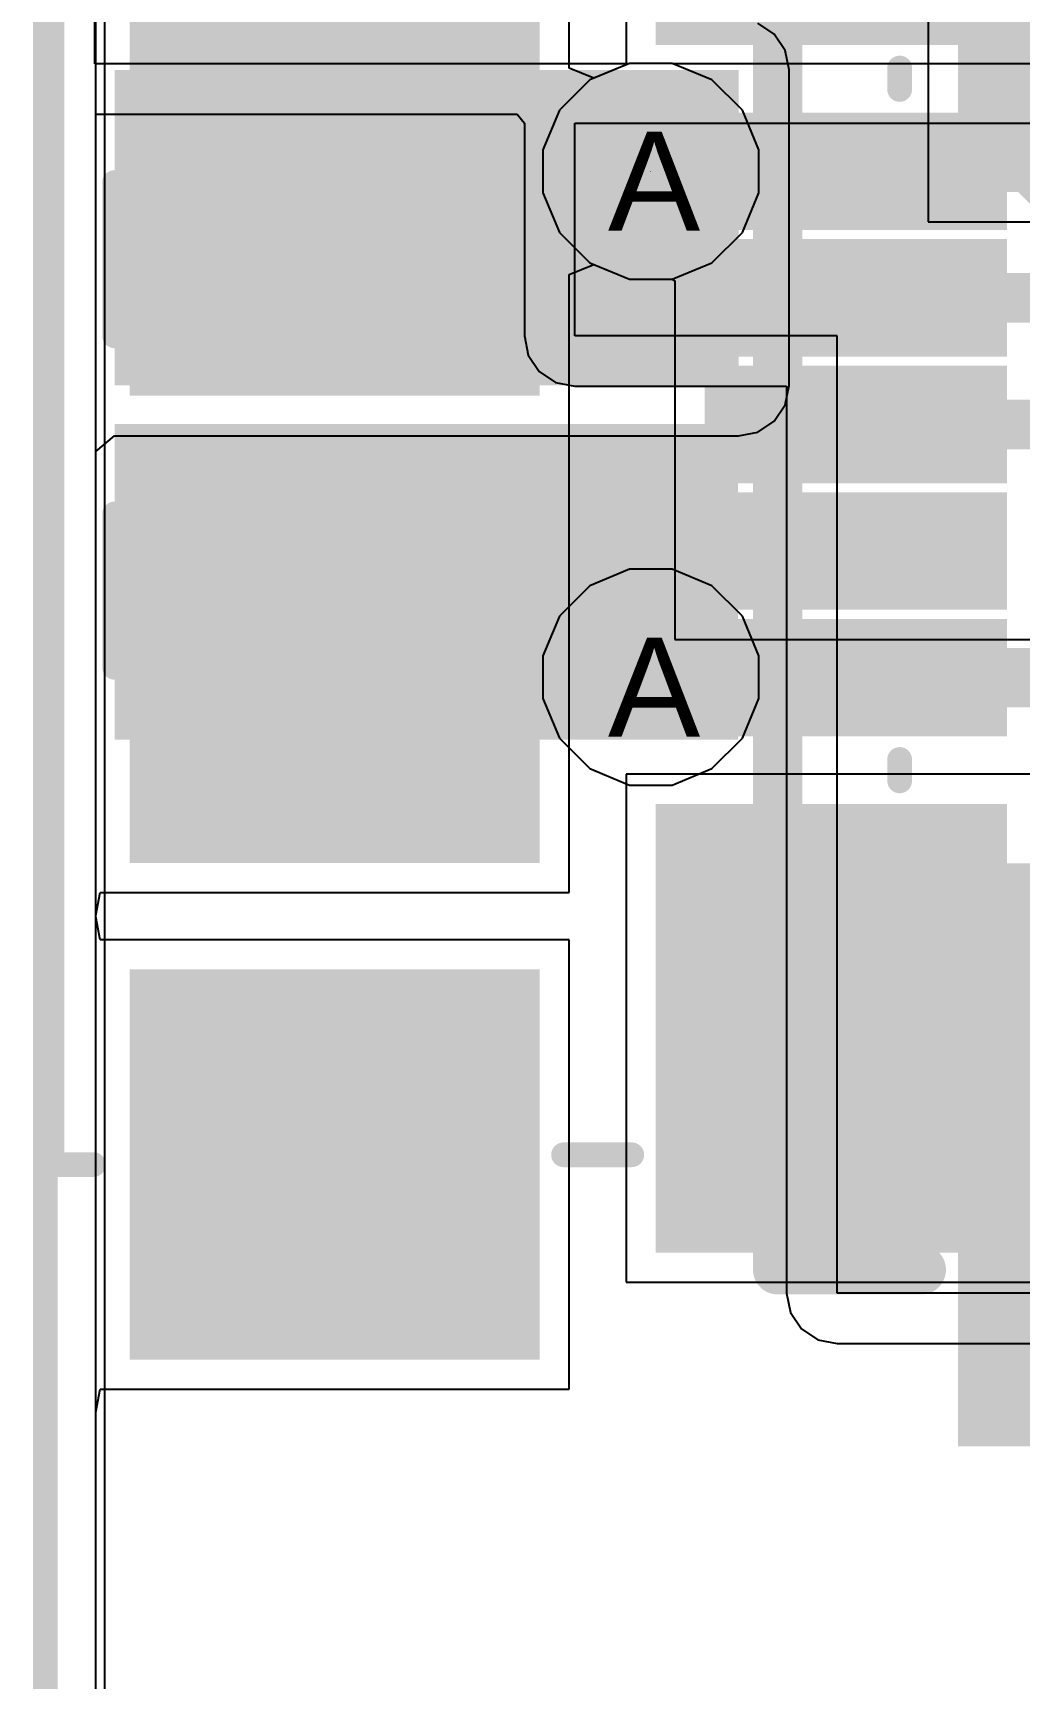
# Model space of a CAD drawing. Header units: inches. Extents: x 0 to 208, y 0 to 213.
# Drawn here: x -0.0025 to 0.1968, y 2.1997 to 2.5322 of the extents above; entities that cross this region are included whole.
import ezdxf

# ---------------------------------------------------------------- set-up
doc = ezdxf.new("R2010")
doc.units = ezdxf.units.IN
doc.header["$MEASUREMENT"] = 0
for name, color, linetype in [('Board_Outline', 216, 'Continuous'), ('Bottom Layer', 5, 'Continuous'), ('Bottom Overlay', 54, 'Continuous'), ('Bottom Paste', 16, 'Continuous'), ('Bottom Solder', 6, 'Continuous'), ('Drill Drawing', 1, 'Continuous'), ('L2_GND1', 16, 'Continuous'), ('L3_SIG1', 76, 'Continuous'), ('L4_PWR', 90, 'Continuous'), ('L5_GND2', 156, 'Continuous'), ('L6_SIG2', 130, 'Continuous'), ('L7_GND3', 216, 'Continuous'), ('Top Layer', 1, 'Continuous'), ('Top Overlay', 2, 'Continuous'), ('Top Paste', 8, 'Continuous'), ('Top Solder', 216, 'Continuous'), ('Via Holes', 16, 'Continuous')]:
    doc.layers.add(name, color=color, linetype=linetype)
doc.styles.add('Arial', font='', dxfattribs={"height": 0.2})
doc.styles.get('Arial').set_extended_font_data('Arial')

# ---------------------------------------------------------------- blocks, each defined once
blk = doc.blocks.new('C___0402_B_10')
at = {"layer": 'Bottom Layer'}
for points in [[(-0.009499800000000001, 0.0125002), (-0.0094998, -0.0124998), (-0.0274998, -0.0124998), (-0.0274998, 0.0125002)], [(0.0275002, 0.0125002), (0.0275002, -0.0124998), (0.009500200000000002, -0.0124998), (0.009500199999999999, 0.0125002)]]:
    blk.add_hatch(color=5, dxfattribs=at).paths.add_polyline_path(points)
at = {"layer": 'Bottom Paste'}
for points in [[(-0.009499800000000001, 0.0125002), (-0.0094998, -0.0124998), (-0.0274998, -0.0124998), (-0.0274998, 0.0125002)], [(0.0275002, 0.0125002), (0.0275002, -0.0124998), (0.009500200000000002, -0.0124998), (0.009500199999999999, 0.0125002)]]:
    blk.add_hatch(color=16, dxfattribs=at).paths.add_polyline_path(points)
at = {"layer": 'Bottom Solder'}
for points in [[(-0.007137600000000002, 0.0148624), (-0.007137599999999998, -0.014862), (-0.029862, -0.014862), (-0.029862, 0.0148624)], [(0.0298624, 0.0148624), (0.0298624, -0.014862), (0.007138000000000001, -0.014862), (0.007137999999999999, 0.0148624)]]:
    blk.add_hatch(color=6, dxfattribs=at).paths.add_polyline_path(points)
at = {"layer": 'Bottom Overlay'}
for points in [[(-0.0309998, 0.0160002, 0.005, 0.005, 0), (-0.0309998, -0.0159998, 0.005, 0.005, 0)], [(-0.0309998, 0.0160002, 0.005, 0.005, 0), (-0.0109998, 0.0160002, 0.005, 0.005, 0)], [(0.0110002, 0.0160002, 0.005, 0.005, 0), (0.0310002, 0.0160002, 0.005, 0.005, 0)], [(0.0310002, 0.0160002, 0.005, 0.005, 0), (0.0310002, -0.0159998, 0.005, 0.005, 0)], [(-0.0309998, -0.0159998, 0.005, 0.005, 0), (-0.0109998, -0.0159998, 0.005, 0.005, 0)], [(0.0110002, -0.0159998, 0.005, 0.005, 0), (0.0310002, -0.0159998, 0.005, 0.005, 0)]]:
    blk.add_lwpolyline(points, format="xyseb", dxfattribs=at)
for points in [[(-0.0322498, 0.0160002, 0.0025, 0.0025, 1), (-0.0297498, 0.0160002, 0.0025, 0.0025, 1)], [(-0.0322498, 0.0160002, 0.0025, 0.0025, 1), (-0.0297498, 0.0160002, 0.0025, 0.0025, 1)], [(-0.0122498, 0.0160002, 0.0025, 0.0025, 1), (-0.0097498, 0.0160002, 0.0025, 0.0025, 1)], [(0.0097502, 0.0160002, 0.0025, 0.0025, 1), (0.0122502, 0.0160002, 0.0025, 0.0025, 1)], [(0.0297502, 0.0160002, 0.0025, 0.0025, 1), (0.0322502, 0.0160002, 0.0025, 0.0025, 1)], [(0.0297502, 0.0160002, 0.0025, 0.0025, 1), (0.0322502, 0.0160002, 0.0025, 0.0025, 1)], [(-0.0322498, -0.0159998, 0.0025, 0.0025, 1), (-0.0297498, -0.0159998, 0.0025, 0.0025, 1)], [(-0.0322498, -0.0159998, 0.0025, 0.0025, 1), (-0.0297498, -0.0159998, 0.0025, 0.0025, 1)], [(-0.0122498, -0.0159998, 0.0025, 0.0025, 1), (-0.0097498, -0.0159998, 0.0025, 0.0025, 1)], [(0.0097502, -0.0159998, 0.0025, 0.0025, 1), (0.0122502, -0.0159998, 0.0025, 0.0025, 1)], [(0.0297502, -0.0159998, 0.0025, 0.0025, 1), (0.0322502, -0.0159998, 0.0025, 0.0025, 1)], [(0.0297502, -0.0159998, 0.0025, 0.0025, 1), (0.0322502, -0.0159998, 0.0025, 0.0025, 1)]]:
    blk.add_lwpolyline(points, format="xyseb", close=True, dxfattribs=at)
blk = doc.blocks.new('C___0603_B_11')
at = {"layer": 'Bottom Layer'}
for points in [[(-0.0449998, -0.0174998), (-0.0449998, 0.0175002), (-0.0149998, 0.0175002), (-0.0149998, -0.0174998)], [(0.0150002, -0.0174998), (0.0150002, 0.0175002), (0.0450002, 0.0175002), (0.0450002, -0.0174998)]]:
    blk.add_hatch(color=5, dxfattribs=at).paths.add_polyline_path(points)
at = {"layer": 'Bottom Paste'}
for points in [[(-0.0449998, -0.0174998), (-0.0449998, 0.0175002), (-0.0149998, 0.0175002), (-0.0149998, -0.0174998)], [(0.0150002, -0.0174998), (0.0150002, 0.0175002), (0.0450002, 0.0175002), (0.0450002, -0.0174998)]]:
    blk.add_hatch(color=16, dxfattribs=at).paths.add_polyline_path(points)
at = {"layer": 'Bottom Solder'}
for points in [[(-0.047362, -0.019862), (-0.047362, 0.0198624), (-0.0126376, 0.0198624), (-0.0126376, -0.019862)], [(0.012638, -0.019862), (0.012638, 0.0198624), (0.0473624, 0.0198624), (0.0473624, -0.019862)]]:
    blk.add_hatch(color=6, dxfattribs=at).paths.add_polyline_path(points)
at = {"layer": 'Bottom Overlay'}
for points in [[(-0.0489998, 0.0210002, 0.005, 0.005, 0), (-0.0489998, -0.0209998, 0.005, 0.005, 0)], [(-0.0489998, 0.0210002, 0.005, 0.005, 0), (-0.0179998, 0.0210002, 0.005, 0.005, 0)], [(0.0180002, 0.0210002, 0.005, 0.005, 0), (0.0490002, 0.0210002, 0.005, 0.005, 0)], [(0.0490002, 0.0210002, 0.005, 0.005, 0), (0.0490002, -0.0209998, 0.005, 0.005, 0)], [(-0.0489998, -0.0209998, 0.005, 0.005, 0), (-0.0179998, -0.0209998, 0.005, 0.005, 0)], [(0.0180002, -0.0209998, 0.005, 0.005, 0), (0.0490002, -0.0209998, 0.005, 0.005, 0)]]:
    blk.add_lwpolyline(points, format="xyseb", dxfattribs=at)
for points in [[(-0.0502498, 0.0210002, 0.0025, 0.0025, 1), (-0.0477498, 0.0210002, 0.0025, 0.0025, 1)], [(-0.0502498, 0.0210002, 0.0025, 0.0025, 1), (-0.0477498, 0.0210002, 0.0025, 0.0025, 1)], [(-0.0192498, 0.0210002, 0.0025, 0.0025, 1), (-0.0167498, 0.0210002, 0.0025, 0.0025, 1)], [(0.0167502, 0.0210002, 0.0025, 0.0025, 1), (0.0192502, 0.0210002, 0.0025, 0.0025, 1)], [(0.0477502, 0.0210002, 0.0025, 0.0025, 1), (0.0502502, 0.0210002, 0.0025, 0.0025, 1)], [(0.0477502, 0.0210002, 0.0025, 0.0025, 1), (0.0502502, 0.0210002, 0.0025, 0.0025, 1)], [(-0.0502498, -0.0209998, 0.0025, 0.0025, 1), (-0.0477498, -0.0209998, 0.0025, 0.0025, 1)], [(-0.0502498, -0.0209998, 0.0025, 0.0025, 1), (-0.0477498, -0.0209998, 0.0025, 0.0025, 1)], [(-0.0192498, -0.0209998, 0.0025, 0.0025, 1), (-0.0167498, -0.0209998, 0.0025, 0.0025, 1)], [(0.0167502, -0.0209998, 0.0025, 0.0025, 1), (0.0192502, -0.0209998, 0.0025, 0.0025, 1)], [(0.0477502, -0.0209998, 0.0025, 0.0025, 1), (0.0502502, -0.0209998, 0.0025, 0.0025, 1)], [(0.0477502, -0.0209998, 0.0025, 0.0025, 1), (0.0502502, -0.0209998, 0.0025, 0.0025, 1)]]:
    blk.add_lwpolyline(points, format="xyseb", close=True, dxfattribs=at)
blk = doc.blocks.new('C____E_B_227')
at = {"layer": 'Bottom Layer'}
for points in [[(-0.05492145, 0.05059035), (0.05492105, 0.05059035), (0.05492105, -0.05059075), (-0.05492145, -0.05059075)], [(0.19862255, 0.05059035), (0.30846505, 0.05059035), (0.30846505, -0.05059075), (0.19862255, -0.05059075)]]:
    blk.add_hatch(color=5, dxfattribs=at).paths.add_polyline_path(points)
at = {"layer": 'Bottom Paste'}
for points in [[(-0.05492145, 0.05059035), (0.05492105, 0.05059035), (0.05492105, -0.05059075), (-0.05492145, -0.05059075)], [(0.19862255, 0.05059035), (0.30846505, 0.05059035), (0.30846505, -0.05059075), (0.19862255, -0.05059075)]]:
    blk.add_hatch(color=16, dxfattribs=at).paths.add_polyline_path(points)
at = {"layer": 'Bottom Solder'}
for points in [[(-0.05892145, 0.05459035), (0.05892105, 0.05459035), (0.05892105, -0.05459075), (-0.05892145, -0.05459075)], [(0.19462255, 0.05459035), (0.31246505, 0.05459035), (0.31246505, -0.05459075), (0.19462255, -0.05459075)]]:
    blk.add_hatch(color=6, dxfattribs=at).paths.add_polyline_path(points)
at = {"layer": 'Bottom Overlay'}
for points in [[(0.2767718, -0.0910002, 0.01, 0.01, 0), (0.2767718, -0.0620002, 0.01, 0.01, 0)], [(0.2767718, -0.0910002, 0.01, 0.01, 0), (-0.0152282, -0.0910002, 0.01, 0.01, 0)]]:
    blk.add_lwpolyline(points, format="xyseb", dxfattribs=at)
for points in [[(0.2742718, -0.0620002, 0.005, 0.005, 1), (0.2792718, -0.0620002, 0.005, 0.005, 1)], [(0.2742718, -0.0910002, 0.005, 0.005, 1), (0.2792718, -0.0910002, 0.005, 0.005, 1)], [(0.2742718, -0.0910002, 0.005, 0.005, 1), (0.2792718, -0.0910002, 0.005, 0.005, 1)]]:
    blk.add_lwpolyline(points, format="xyseb", close=True, dxfattribs=at)
blk = doc.blocks.new('C___0402_B_394')
at = {"layer": 'Bottom Layer'}
for points in [[(-0.009499800000000001, 0.0124999), (-0.0094998, -0.0125001), (-0.0274998, -0.0125001), (-0.0274998, 0.0124999)], [(0.0275002, 0.0124999), (0.0275002, -0.0125001), (0.009500200000000002, -0.0125001), (0.009500199999999999, 0.0124999)]]:
    blk.add_hatch(color=5, dxfattribs=at).paths.add_polyline_path(points)
at = {"layer": 'Bottom Paste'}
for points in [[(-0.009499800000000001, 0.0124999), (-0.0094998, -0.0125001), (-0.0274998, -0.0125001), (-0.0274998, 0.0124999)], [(0.0275002, 0.0124999), (0.0275002, -0.0125001), (0.009500200000000002, -0.0125001), (0.009500199999999999, 0.0124999)]]:
    blk.add_hatch(color=16, dxfattribs=at).paths.add_polyline_path(points)
at = {"layer": 'Bottom Solder'}
for points in [[(-0.007137600000000002, 0.0148621), (-0.007137599999999998, -0.0148623), (-0.029862, -0.0148623), (-0.029862, 0.0148621)], [(0.0298624, 0.0148621), (0.0298624, -0.0148623), (0.007138000000000001, -0.0148623), (0.007137999999999999, 0.0148621)]]:
    blk.add_hatch(color=6, dxfattribs=at).paths.add_polyline_path(points)
at = {"layer": 'Bottom Overlay'}
for points in [[(-0.0309998, 0.0159999, 0.005, 0.005, 0), (-0.0109998, 0.0159999, 0.005, 0.005, 0)], [(-0.0309998, 0.0159999, 0.005, 0.005, 0), (-0.0309998, -0.0160001, 0.005, 0.005, 0)], [(0.0110002, 0.0159999, 0.005, 0.005, 0), (0.0310002, 0.0159999, 0.005, 0.005, 0)], [(0.0310002, 0.0159999, 0.005, 0.005, 0), (0.0310002, -0.0160001, 0.005, 0.005, 0)], [(-0.0309998, -0.0160001, 0.005, 0.005, 0), (-0.0109998, -0.0160001, 0.005, 0.005, 0)], [(0.0110002, -0.0160001, 0.005, 0.005, 0), (0.0310002, -0.0160001, 0.005, 0.005, 0)]]:
    blk.add_lwpolyline(points, format="xyseb", dxfattribs=at)
for points in [[(-0.0322498, 0.0159999, 0.0025, 0.0025, 1), (-0.0297498, 0.0159999, 0.0025, 0.0025, 1)], [(-0.0322498, 0.0159999, 0.0025, 0.0025, 1), (-0.0297498, 0.0159999, 0.0025, 0.0025, 1)], [(-0.0122498, 0.0159999, 0.0025, 0.0025, 1), (-0.0097498, 0.0159999, 0.0025, 0.0025, 1)], [(0.0097502, 0.0159999, 0.0025, 0.0025, 1), (0.0122502, 0.0159999, 0.0025, 0.0025, 1)], [(0.0297502, 0.0159999, 0.0025, 0.0025, 1), (0.0322502, 0.0159999, 0.0025, 0.0025, 1)], [(0.0297502, 0.0159999, 0.0025, 0.0025, 1), (0.0322502, 0.0159999, 0.0025, 0.0025, 1)], [(-0.0322498, -0.0160001, 0.0025, 0.0025, 1), (-0.0297498, -0.0160001, 0.0025, 0.0025, 1)], [(-0.0322498, -0.0160001, 0.0025, 0.0025, 1), (-0.0297498, -0.0160001, 0.0025, 0.0025, 1)], [(-0.0122498, -0.0160001, 0.0025, 0.0025, 1), (-0.0097498, -0.0160001, 0.0025, 0.0025, 1)], [(0.0097502, -0.0160001, 0.0025, 0.0025, 1), (0.0122502, -0.0160001, 0.0025, 0.0025, 1)], [(0.0297502, -0.0160001, 0.0025, 0.0025, 1), (0.0322502, -0.0160001, 0.0025, 0.0025, 1)], [(0.0297502, -0.0160001, 0.0025, 0.0025, 1), (0.0322502, -0.0160001, 0.0025, 0.0025, 1)]]:
    blk.add_lwpolyline(points, format="xyseb", close=True, dxfattribs=at)
blk = doc.blocks.new('10118192_0001LF__522')
at = {"layer": 'Top Layer'}
for points in [[(-0.18504075, 0.09005965), (-0.11417465, 0.09005965), (-0.11417465, 0.01525655), (-0.18504075, 0.01525655)], [(-0.009842150000000006, 0.01525654999999999), (-0.08464525, 0.01525655000000001), (-0.08464525, 0.09005965), (-0.009842149999999994, 0.09005965)], [(0.08464585, 0.01525654999999999), (0.009842749999999994, 0.01525655000000001), (0.009842750000000006, 0.09005965), (0.08464585, 0.09005965)], [(-0.0807091, -0.07923195), (-0.1633863, -0.07923195), (-0.1633863, -0.01623984999999999), (-0.0807091, -0.01623985000000001)], [(-0.0433077, -0.0792327), (-0.0590557, -0.0792327), (-0.0590557, -0.0260831), (-0.0433077, -0.0260831)], [(-0.0177177, -0.0792327), (-0.0334657, -0.0792327), (-0.0334657, -0.0260831), (-0.0177177, -0.0260831)], [(0.007874299999999997, -0.0792327), (-0.007873700000000003, -0.0792327), (-0.007873699999999997, -0.0260831), (0.007874300000000002, -0.0260831)], [(0.0334643, -0.0792327), (0.0177163, -0.0792327), (0.0177163, -0.0260831), (0.0334643, -0.0260831)], [(0.0590543, -0.0792327), (0.0433063, -0.0792327), (0.0433063, -0.0260831), (0.0590543, -0.0260831)]]:
    blk.add_hatch(color=1, dxfattribs=at).paths.add_polyline_path(points)
at = {"layer": 'Top Paste'}
for points in [[(-0.18504075, 0.09005965), (-0.11417465, 0.09005965), (-0.11417465, 0.01525655), (-0.18504075, 0.01525655)], [(-0.009842150000000006, 0.01525654999999999), (-0.08464525, 0.01525655000000001), (-0.08464525, 0.09005965), (-0.009842149999999994, 0.09005965)], [(0.08464585, 0.01525654999999999), (0.009842749999999994, 0.01525655000000001), (0.009842750000000006, 0.09005965), (0.08464585, 0.09005965)], [(-0.0807091, -0.07923195), (-0.1633863, -0.07923195), (-0.1633863, -0.01623984999999999), (-0.0807091, -0.01623985000000001)], [(-0.0433077, -0.0792327), (-0.0590557, -0.0792327), (-0.0590557, -0.0260831), (-0.0433077, -0.0260831)], [(-0.0177177, -0.0792327), (-0.0334657, -0.0792327), (-0.0334657, -0.0260831), (-0.0177177, -0.0260831)], [(0.007874299999999997, -0.0792327), (-0.007873700000000003, -0.0792327), (-0.007873699999999997, -0.0260831), (0.007874300000000002, -0.0260831)], [(0.0334643, -0.0792327), (0.0177163, -0.0792327), (0.0177163, -0.0260831), (0.0334643, -0.0260831)], [(0.0590543, -0.0792327), (0.0433063, -0.0792327), (0.0433063, -0.0260831), (0.0590543, -0.0260831)]]:
    blk.add_hatch(color=8, dxfattribs=at).paths.add_polyline_path(points)
at = {"layer": 'Top Solder'}
for points in [[(-0.18904075, 0.09405965), (-0.11017465, 0.09405965), (-0.11017465, 0.01125655), (-0.18904075, 0.01125655)], [(-0.005842150000000006, 0.01125654999999999), (-0.08864525, 0.01125655000000001), (-0.08864525, 0.09405965), (-0.005842149999999994, 0.09405965)], [(0.08864585, 0.01125654999999999), (0.005842749999999994, 0.01125655000000001), (0.005842750000000006, 0.09405965), (0.08864585, 0.09405965)], [(-0.0767091, -0.08323195), (-0.1673863, -0.08323195), (-0.1673863, -0.01223984999999999), (-0.0767091, -0.01223985000000001)], [(0.1673849, -0.08323195), (0.0767077, -0.08323195), (0.0767077, -0.01223984999999999), (0.1673849, -0.01223985000000001)], [(-0.03930770000000001, -0.0832327), (-0.0630557, -0.0832327), (-0.0630557, -0.0220831), (-0.03930769999999999, -0.0220831)], [(-0.01371770000000001, -0.0832327), (-0.0374657, -0.0832327), (-0.0374657, -0.0220831), (-0.01371769999999999, -0.0220831)], [(0.0118743, -0.0832327), (-0.0118737, -0.0832327), (-0.0118737, -0.0220831), (0.0118743, -0.0220831)], [(0.03746429999999999, -0.0832327), (0.01371629999999999, -0.0832327), (0.01371630000000001, -0.0220831), (0.03746430000000001, -0.0220831)], [(0.0630543, -0.0832327), (0.0393063, -0.0832327), (0.03930630000000001, -0.0220831), (0.0630543, -0.0220831)]]:
    blk.add_hatch(color=216, dxfattribs=at).paths.add_polyline_path(points)
at = {"layer": 'Top Overlay'}
for points in [[(-0.1496077, 0.1097441, 0.005, 0.005, 0), (-0.1496077, 0.1013941, 0.005, 0.005, 0)], [(-0.1496077, 0.1097441, 0.005, 0.005, 0), (0.1496063, 0.1097441, 0.005, 0.005, 0)], [(-0.1476377, 0.0063981, 0.005, 0.005, 0), (-0.1476377, -0.0073819, 0.005, 0.005, 0)], [(-0.0720477, -0.0615159, 0.005, 0.005, 0), (-0.0677177, -0.0615159, 0.005, 0.005, 0)], [(0.0677163, -0.0615159, 0.005, 0.005, 0), (0.0720463, -0.0615159, 0.005, 0.005, 0)], [(0.0510003, -0.0869999, 0.007874, 0.007874, 0), (0.0460003, -0.0919999, 0.007874, 0.007874, 0)], [(0.0510003, -0.0869999, 0.007874, 0.007874, 0), (0.0560003, -0.0919999, 0.007874, 0.007874, 0)]]:
    blk.add_lwpolyline(points, format="xyseb", dxfattribs=at)
for points in [[(-0.1508577, 0.1097441, 0.0025, 0.0025, 1), (-0.1483577, 0.1097441, 0.0025, 0.0025, 1)], [(-0.1508577, 0.1097441, 0.0025, 0.0025, 1), (-0.1483577, 0.1097441, 0.0025, 0.0025, 1)], [(-0.1508577, 0.1013941, 0.0025, 0.0025, 1), (-0.1483577, 0.1013941, 0.0025, 0.0025, 1)], [(-0.1488877, 0.0063981, 0.0025, 0.0025, 1), (-0.1463877, 0.0063981, 0.0025, 0.0025, 1)], [(-0.1488877, -0.0073819, 0.0025, 0.0025, 1), (-0.1463877, -0.0073819, 0.0025, 0.0025, 1)], [(-0.0732977, -0.0615159, 0.0025, 0.0025, 1), (-0.0707977, -0.0615159, 0.0025, 0.0025, 1)], [(-0.0689677, -0.0615159, 0.0025, 0.0025, 1), (-0.0664677, -0.0615159, 0.0025, 0.0025, 1)], [(0.0664663, -0.0615159, 0.0025, 0.0025, 1), (0.0689663, -0.0615159, 0.0025, 0.0025, 1)], [(0.0707963, -0.0615159, 0.0025, 0.0025, 1), (0.0732963, -0.0615159, 0.0025, 0.0025, 1)], [(0.0490318, -0.0869999, 0.003937, 0.003937, 1), (0.0529688, -0.0869999, 0.003937, 0.003937, 1)], [(0.0490318, -0.0869999, 0.003937, 0.003937, 1), (0.0529688, -0.0869999, 0.003937, 0.003937, 1)]]:
    blk.add_lwpolyline(points, format="xyseb", close=True, dxfattribs=at)

msp = doc.modelspace()

# ---------------------------------------------------------------- hatches: boundary and pattern name
at = {"layer": 'Bottom Layer'}
for points in [[(0.0139998, 2.4609642), (0.1400938, 2.4609642), (0.1400938, 2.5247682), (0.0139998, 2.5247682)], [(0.1222278, 2.5041182), (0.1223658, 2.5041182), (0.1223658, 2.5042562), (0.1222278, 2.5042562)], [(0.0139998, 2.3893662), (0.1399578, 2.3893662), (0.1399578, 2.4531722), (0.0139998, 2.4531722)]]:
    msp.add_hatch(color=5, dxfattribs=at).paths.add_polyline_path(points)
h = msp.add_hatch(color=5, dxfattribs=at)
edge = h.paths.add_edge_path()
edge.add_arc((0.1223658, 2.5042562), 0.011811, 0, 360)
h = msp.add_hatch(color=5, dxfattribs=at)
edge = h.paths.add_edge_path()
edge.add_arc((0.1223658, 2.4020002), 0.011811, 0, 360)
at = {"layer": 'L2_GND1'}
h = msp.add_hatch(color=16, dxfattribs=at)
edge = h.paths.add_edge_path()
edge.add_arc((0.1223658, 2.5042562), 0.011811, 0, 360)
h = msp.add_hatch(color=16, dxfattribs=at)
edge = h.paths.add_edge_path()
edge.add_arc((0.1223658, 2.4020002), 0.011811, 0, 360)
at = {"layer": 'L3_SIG1'}
h = msp.add_hatch(color=76, dxfattribs=at)
edge = h.paths.add_edge_path()
edge.add_arc((0.1223658, 2.5042562), 0.011811, 0, 360)
h = msp.add_hatch(color=76, dxfattribs=at)
edge = h.paths.add_edge_path()
edge.add_arc((0.1223658, 2.4020002), 0.011811, 0, 360)
at = {"layer": 'L4_PWR'}
h = msp.add_hatch(color=90, dxfattribs=at)
edge = h.paths.add_edge_path()
edge.add_arc((0.1223658, 2.5042562), 0.011811, 0, 360)
h = msp.add_hatch(color=90, dxfattribs=at)
edge = h.paths.add_edge_path()
edge.add_arc((0.1223658, 2.4020002), 0.011811, 0, 360)
at = {"layer": 'L5_GND2'}
h = msp.add_hatch(color=156, dxfattribs=at)
edge = h.paths.add_edge_path()
edge.add_arc((0.1223658, 2.5042562), 0.011811, 0, 360)
h = msp.add_hatch(color=156, dxfattribs=at)
edge = h.paths.add_edge_path()
edge.add_arc((0.1223658, 2.4020002), 0.011811, 0, 360)
at = {"layer": 'L6_SIG2'}
h = msp.add_hatch(color=130, dxfattribs=at)
edge = h.paths.add_edge_path()
edge.add_arc((0.1223658, 2.5042562), 0.011811, 0, 360)
h = msp.add_hatch(color=130, dxfattribs=at)
edge = h.paths.add_edge_path()
edge.add_arc((0.1223658, 2.4020002), 0.011811, 0, 360)
at = {"layer": 'L7_GND3'}
h = msp.add_hatch(color=216, dxfattribs=at)
edge = h.paths.add_edge_path()
edge.add_arc((0.1223658, 2.5042562), 0.011811, 0, 360)
h = msp.add_hatch(color=216, dxfattribs=at)
edge = h.paths.add_edge_path()
edge.add_arc((0.1223658, 2.4020002), 0.011811, 0, 360)
at = {"layer": 'Top Layer'}
h = msp.add_hatch(color=1, dxfattribs=at)
edge = h.paths.add_edge_path()
edge.add_arc((0.1223658, 2.5042562), 0.011811, 0, 360)
h = msp.add_hatch(color=1, dxfattribs=at)
edge = h.paths.add_edge_path()
edge.add_arc((0.1223658, 2.4020002), 0.011811, 0, 360)
at = {"layer": 'Via Holes'}
h = msp.add_hatch(color=7, dxfattribs=at)
edge = h.paths.add_edge_path()
edge.add_arc((0.1223658, 2.5042562), 0.0059055, 0, 360)
h = msp.add_hatch(color=7, dxfattribs=at)
edge = h.paths.add_edge_path()
edge.add_arc((0.1223658, 2.4020002), 0.0059055, 0, 360)

# ---------------------------------------------------------------- linework, layer by layer
at = {"layer": 'Board_Outline'}
msp.add_lwpolyline([(0, 0, 0.005, 0.005, 0), (0, 4.3307087, 0.005, 0.005, 0)], format="xyseb", dxfattribs=at)
at = {"layer": 'Bottom Layer'}
for p, q in [((0.1473034, 2.5319778), (0.1439956, 2.534188)), ((0.1784093, 2.5348248), (0.1784093, 2.494079)), ((0.1495136, 2.52867), (0.1473034, 2.5319778)), ((0.1502897, 2.5247682), (0.1495136, 2.52867)), ((0.1502897, 2.4609642), (0.1502897, 2.5247682)), ((0.1784093, 2.494079), (0.2859948, 2.494079)), ((0.1495136, 2.4570624), (0.1502897, 2.4609642)), ((0.1473034, 2.4537546), (0.1495136, 2.4570624)), ((0.1400938, 2.4507683), (0.1439956, 2.4515444)), ((0.1439956, 2.4515444), (0.1473034, 2.4537546)), ((0.0101954, 2.447646), (0.0139999, 2.4507683)), ((0.0139999, 2.4507683), (0.1400938, 2.4507683)), ((0.0101954, 2.1382742), (0.0101954, 2.447646))]:
    msp.add_line(p, q, dxfattribs=at)
for points in [[(0.1222278, 2.5041182, 0.012, 0.012, 0), (0.1223658, 2.5042562, 0.012, 0.012, 0)], [(0.1222278, 2.4756362, 0.012, 0.012, 0), (0.1222278, 2.5041182, 0.012, 0.012, 0)], [(0.1220918, 2.4755002, 0.012, 0.012, 0), (0.1222278, 2.4756362, 0.012, 0.012, 0)], [(0.1220918, 2.4022742, 0.012, 0.012, 0), (0.1220918, 2.4385002, 0.012, 0.012, 0)]]:
    msp.add_lwpolyline(points, format="xyseb", dxfattribs=at)
for points in [[(0.1192278, 2.5041182, 0.006, 0.006, 1), (0.1252278, 2.5041182, 0.006, 0.006, 1)], [(0.1192278, 2.5041182, 0.006, 0.006, 1), (0.1252278, 2.5041182, 0.006, 0.006, 1)], [(0.1193658, 2.5042562, 0.006, 0.006, 1), (0.1253658, 2.5042562, 0.006, 0.006, 1)], [(0.1190918, 2.4755002, 0.006, 0.006, 1), (0.1250918, 2.4755002, 0.006, 0.006, 1)], [(0.1192278, 2.4756362, 0.006, 0.006, 1), (0.1252278, 2.4756362, 0.006, 0.006, 1)], [(0.1192278, 2.4756362, 0.006, 0.006, 1), (0.1252278, 2.4756362, 0.006, 0.006, 1)], [(0.1190918, 2.4385002, 0.006, 0.006, 1), (0.1250918, 2.4385002, 0.006, 0.006, 1)], [(0.1190918, 2.4022742, 0.006, 0.006, 1), (0.1250918, 2.4022742, 0.006, 0.006, 1)]]:
    msp.add_lwpolyline(points, format="xyseb", close=True, dxfattribs=at)
at = {"layer": 'L2_GND1'}
for p, q in [((0.0101954, 0.0101954), (0.0101954, 3.6346457)), ((0.1180273, 2.5260672), (0.1100109, 2.5227467)), ((0.1267043, 2.5260672), (0.1180273, 2.5260672)), ((0.1347207, 2.5227467), (0.1267043, 2.5260672)), ((0.1100109, 2.5227467), (0.1038753, 2.5166111)), ((0.1408563, 2.5166111), (0.1347207, 2.5227467)), ((0.1038753, 2.5166111), (0.1005548, 2.5085947)), ((0.1441768, 2.5085947), (0.1408563, 2.5166111)), ((0.1005548, 2.5085947), (0.1005548, 2.4999177)), ((0.1441768, 2.4999177), (0.1441768, 2.5085947)), ((0.1005548, 2.4999177), (0.1038753, 2.4919013)), ((0.1408563, 2.4919013), (0.1441768, 2.4999177)), ((0.1038753, 2.4919013), (0.1100109, 2.4857657)), ((0.1347207, 2.4857657), (0.1408563, 2.4919013)), ((0.1100109, 2.4857657), (0.1180273, 2.4824452)), ((0.1267043, 2.4824452), (0.1347207, 2.4857657)), ((0.1180273, 2.4824452), (0.1267043, 2.4824452)), ((0.1180273, 2.4238112), (0.1100109, 2.4204907)), ((0.1267043, 2.4238112), (0.1180273, 2.4238112)), ((0.1347207, 2.4204907), (0.1267043, 2.4238112)), ((0.1100109, 2.4204907), (0.1038753, 2.4143551)), ((0.1408563, 2.4143551), (0.1347207, 2.4204907)), ((0.1038753, 2.4143551), (0.1005548, 2.4063387)), ((0.1441768, 2.4063387), (0.1408563, 2.4143551)), ((0.1005548, 2.4063387), (0.1005548, 2.3976617)), ((0.1441768, 2.3976617), (0.1441768, 2.4063387)), ((0.1005548, 2.3976617), (0.1038753, 2.3896453)), ((0.1408563, 2.3896453), (0.1441768, 2.3976617)), ((0.1038753, 2.3896453), (0.1100109, 2.3835097)), ((0.1347207, 2.3835097), (0.1408563, 2.3896453)), ((0.1100109, 2.3835097), (0.1180273, 2.3801892)), ((0.1267043, 2.3801892), (0.1347207, 2.3835097)), ((0.1180273, 2.3801892), (0.1267043, 2.3801892))]:
    msp.add_line(p, q, dxfattribs=at)
at = {"layer": 'L3_SIG1'}
for p, q in [((0.012, 2.1396589), (0.012, 3.3976057)), ((0.1180273, 2.5260672), (0.1100109, 2.5227467)), ((0.1267043, 2.5260672), (0.1180273, 2.5260672)), ((0.1347207, 2.5227467), (0.1267043, 2.5260672)), ((0.1100109, 2.5227467), (0.1038753, 2.5166111)), ((0.1408563, 2.5166111), (0.1347207, 2.5227467)), ((0.1038753, 2.5166111), (0.1005548, 2.5085947)), ((0.1441768, 2.5085947), (0.1408563, 2.5166111)), ((0.1005548, 2.5085947), (0.1005548, 2.4999177)), ((0.1441768, 2.4999177), (0.1441768, 2.5085947)), ((0.1005548, 2.4999177), (0.1038753, 2.4919013)), ((0.1408563, 2.4919013), (0.1441768, 2.4999177)), ((0.1038753, 2.4919013), (0.1100109, 2.4857657)), ((0.1347207, 2.4857657), (0.1408563, 2.4919013)), ((0.1100109, 2.4857657), (0.1180273, 2.4824452)), ((0.1267043, 2.4824452), (0.1347207, 2.4857657)), ((0.1180273, 2.4824452), (0.1267043, 2.4824452)), ((0.1180273, 2.4238112), (0.1100109, 2.4204907)), ((0.1267043, 2.4238112), (0.1180273, 2.4238112)), ((0.1347207, 2.4204907), (0.1267043, 2.4238112)), ((0.1100109, 2.4204907), (0.1038753, 2.4143551)), ((0.1408563, 2.4143551), (0.1347207, 2.4204907)), ((0.1038753, 2.4143551), (0.1005548, 2.4063387)), ((0.1441768, 2.4063387), (0.1408563, 2.4143551)), ((0.1005548, 2.4063387), (0.1005548, 2.3976617)), ((0.1441768, 2.3976617), (0.1441768, 2.4063387)), ((0.1005548, 2.3976617), (0.1038753, 2.3896453)), ((0.1408563, 2.3896453), (0.1441768, 2.3976617)), ((0.1038753, 2.3896453), (0.1100109, 2.3835097)), ((0.1347207, 2.3835097), (0.1408563, 2.3896453)), ((0.1100109, 2.3835097), (0.1180273, 2.3801892)), ((0.1267043, 2.3801892), (0.1347207, 2.3835097)), ((0.1180273, 2.3801892), (0.1267043, 2.3801892))]:
    msp.add_line(p, q, dxfattribs=at)
at = {"layer": 'L4_PWR'}
for p, q in [((0.01, 2.526), (0.01, 3.875)), ((0.1178651, 2.526), (0.01, 2.526)), ((0.1180273, 2.5260672), (0.1178651, 2.526)), ((0.1267043, 2.5260672), (0.1180273, 2.5260672)), ((0.1268665, 2.526), (0.1267043, 2.5260672)), ((0.488, 2.526), (0.1268665, 2.526)), ((0.0101954, 2.1382742), (0.0101954, 2.5158041)), ((0.0101954, 2.5158041), (0.0953235, 2.5158041)), ((0.0953235, 2.5158041), (0.0968041, 2.5139999)), ((0.0968041, 2.5139999), (0.0968041, 2.471)), ((0.107, 2.471), (0.107, 2.514)), ((0.107, 2.514), (0.2, 2.514)), ((0.0968041, 2.471), (0.0975802, 2.4670982)), ((0.16, 2.471), (0.107, 2.471)), ((0.16, 2.2775), (0.16, 2.471)), ((0.0975802, 2.4670982), (0.0997904, 2.4637904)), ((0.0997904, 2.4637904), (0.1030982, 2.4615802)), ((0.1030982, 2.4615802), (0.107, 2.4608041)), ((0.107, 2.4608041), (0.1498041, 2.4608041)), ((0.1498041, 2.4608041), (0.1498041, 2.2775)), ((0.1180273, 2.4238112), (0.1100109, 2.4204907)), ((0.1267043, 2.4238112), (0.1180273, 2.4238112)), ((0.1347207, 2.4204907), (0.1267043, 2.4238112)), ((0.1100109, 2.4204907), (0.1038753, 2.4143551)), ((0.1408563, 2.4143551), (0.1347207, 2.4204907)), ((0.1038753, 2.4143551), (0.1005548, 2.4063387)), ((0.1441768, 2.4063387), (0.1408563, 2.4143551)), ((0.1005548, 2.4063387), (0.1005548, 2.3976617)), ((0.1441768, 2.3976617), (0.1441768, 2.4063387)), ((0.1005548, 2.3976617), (0.1038753, 2.3896453)), ((0.1408563, 2.3896453), (0.1441768, 2.3976617)), ((0.1038753, 2.3896453), (0.1100109, 2.3835097)), ((0.1347207, 2.3835097), (0.1408563, 2.3896453)), ((0.1100109, 2.3835097), (0.1180273, 2.3801892)), ((0.1267043, 2.3801892), (0.1347207, 2.3835097)), ((0.1180273, 2.3801892), (0.1267043, 2.3801892)), ((0.1498041, 2.2775), (0.1505802, 2.2735982)), ((0.2644998, 2.2775), (0.16, 2.2775)), ((0.1505802, 2.2735982), (0.1527904, 2.2702904)), ((0.1527904, 2.2702904), (0.1560982, 2.2680802)), ((0.1560982, 2.2680802), (0.16, 2.2673041)), ((0.16, 2.2673041), (0.2543039, 2.2673041))]:
    msp.add_line(p, q, dxfattribs=at)
at = {"layer": 'L5_GND2'}
for p, q in [((0.0101954, 2.1382742), (0.0101954, 3.6346457)), ((0.1180273, 2.5260672), (0.1100109, 2.5227467)), ((0.1267043, 2.5260672), (0.1180273, 2.5260672)), ((0.1347207, 2.5227467), (0.1267043, 2.5260672)), ((0.1100109, 2.5227467), (0.1038753, 2.5166111)), ((0.1408563, 2.5166111), (0.1347207, 2.5227467)), ((0.1038753, 2.5166111), (0.1005548, 2.5085947)), ((0.1441768, 2.5085947), (0.1408563, 2.5166111)), ((0.1005548, 2.5085947), (0.1005548, 2.4999177)), ((0.1441768, 2.4999177), (0.1441768, 2.5085947)), ((0.1005548, 2.4999177), (0.1038753, 2.4919013)), ((0.1408563, 2.4919013), (0.1441768, 2.4999177)), ((0.1038753, 2.4919013), (0.1100109, 2.4857657)), ((0.1347207, 2.4857657), (0.1408563, 2.4919013)), ((0.1100109, 2.4857657), (0.1180273, 2.4824452)), ((0.1267043, 2.4824452), (0.1347207, 2.4857657)), ((0.1180273, 2.4824452), (0.1267043, 2.4824452))]:
    msp.add_line(p, q, dxfattribs=at)
at = {"layer": 'L6_SIG2'}
for p, q in [((0.0101954, 2.1382742), (0.0101954, 3.6346457)), ((0.1180273, 2.5260672), (0.1100109, 2.5227467)), ((0.1267043, 2.5260672), (0.1180273, 2.5260672)), ((0.1347207, 2.5227467), (0.1267043, 2.5260672)), ((0.1100109, 2.5227467), (0.1038753, 2.5166111)), ((0.1408563, 2.5166111), (0.1347207, 2.5227467)), ((0.1038753, 2.5166111), (0.1005548, 2.5085947)), ((0.1441768, 2.5085947), (0.1408563, 2.5166111)), ((0.1005548, 2.5085947), (0.1005548, 2.4999177)), ((0.1441768, 2.4999177), (0.1441768, 2.5085947)), ((0.1005548, 2.4999177), (0.1038753, 2.4919013)), ((0.1408563, 2.4919013), (0.1441768, 2.4999177)), ((0.1038753, 2.4919013), (0.1100109, 2.4857657)), ((0.1347207, 2.4857657), (0.1408563, 2.4919013)), ((0.1100109, 2.4857657), (0.1180273, 2.4824452)), ((0.1267043, 2.4824452), (0.1347207, 2.4857657)), ((0.1180273, 2.4824452), (0.1267043, 2.4824452))]:
    msp.add_line(p, q, dxfattribs=at)
at = {"layer": 'L7_GND3'}
for p, q in [((0.0101954, 2.1382742), (0.0101954, 3.6346457)), ((0.1180273, 2.5260672), (0.1100109, 2.5227467)), ((0.1267043, 2.5260672), (0.1180273, 2.5260672)), ((0.1347207, 2.5227467), (0.1267043, 2.5260672)), ((0.1100109, 2.5227467), (0.1038753, 2.5166111)), ((0.1408563, 2.5166111), (0.1347207, 2.5227467)), ((0.1038753, 2.5166111), (0.1005548, 2.5085947)), ((0.1441768, 2.5085947), (0.1408563, 2.5166111)), ((0.1005548, 2.5085947), (0.1005548, 2.4999177)), ((0.1441768, 2.4999177), (0.1441768, 2.5085947)), ((0.1005548, 2.4999177), (0.1038753, 2.4919013)), ((0.1408563, 2.4919013), (0.1441768, 2.4999177)), ((0.1038753, 2.4919013), (0.1100109, 2.4857657)), ((0.1347207, 2.4857657), (0.1408563, 2.4919013)), ((0.1100109, 2.4857657), (0.1180273, 2.4824452)), ((0.1267043, 2.4824452), (0.1347207, 2.4857657)), ((0.1180273, 2.4824452), (0.1267043, 2.4824452))]:
    msp.add_line(p, q, dxfattribs=at)
at = {"layer": 'Top Layer'}
for p, q in [((0.1173658, 2.6264748), (0.1173658, 2.5257932)), ((0.1058693, 2.525138), (0.1058693, 2.5477357)), ((0.1108693, 2.5231023), (0.1058693, 2.525138)), ((0.1173658, 2.5257932), (0.1108693, 2.5231023)), ((0.1058693, 2.4833744), (0.1108693, 2.4854101)), ((0.1108693, 2.4854101), (0.1180273, 2.4824452)), ((0.1058693, 2.4529327), (0.1058693, 2.4833744)), ((0.1180273, 2.4824452), (0.1267042, 2.4824452)), ((0.1267042, 2.4824452), (0.127209, 2.4821079)), ((0.127209, 2.4821079), (0.127209, 2.4352162)), ((0.1058693, 2.3584447), (0.1058693, 2.4529327)), ((0.127209, 2.4352162), (0.127209, 2.4096242)), ((0.127209, 2.4096242), (0.2003586, 2.4096242)), ((0.2003578, 2.3823808), (0.1173658, 2.3823808)), ((0.1173658, 2.3823808), (0.1173658, 2.2797036)), ((0.0101954, 2.3538054), (0.0110664, 2.3584446)), ((0.0110664, 2.3584446), (0.0151955, 2.3584447)), ((0.0151955, 2.3584447), (0.1058693, 2.3584447)), ((0.0101954, 2.3535545), (0.0101954, 2.3538054)), ((0.0110664, 2.3489153), (0.0101954, 2.3535545)), ((0.0151955, 2.3489152), (0.0110664, 2.3489153)), ((0.1058693, 2.3489152), (0.0151955, 2.3489152)), ((0.1058693, 2.2580492), (0.1058693, 2.3489152)), ((0.1173658, 2.2797036), (0.2003578, 2.2797036)), ((0.0101954, 2.2534099), (0.0110664, 2.2580491)), ((0.0110664, 2.2580491), (0.0151955, 2.2580492)), ((0.0151955, 2.2580492), (0.1058693, 2.2580492)), ((0.0101954, 2.1382742), (0.0101954, 2.2534099))]:
    msp.add_line(p, q, dxfattribs=at)
for points in [[(0.1273658, 2.5042562, 0.012, 0.012, 0), (0.1637698, 2.5042562, 0.012, 0.012, 0)], [(0.1637698, 2.5042562, 0.012, 0.012, 0), (0.1637838, 2.5042702, 0.012, 0.012, 0)], [(0.1637838, 2.4786802, 0.01, 0.01, 0), (0.2149518, 2.4786802, 0.01, 0.01, 0)], [(0.1637838, 2.4530902, 0.01, 0.01, 0), (0.2143978, 2.4530902, 0.01, 0.01, 0)], [(0.1223658, 2.4020002, 0.012, 0.012, 0), (0.1224118, 2.4019542, 0.012, 0.012, 0)], [(0.1224118, 2.4019542, 0.012, 0.012, 0), (0.1637378, 2.4019542, 0.012, 0.012, 0)], [(0.1637378, 2.4019542, 0.012, 0.012, 0), (0.1637838, 2.4019082, 0.012, 0.012, 0)], [(0.1637838, 2.4019082, 0.012, 0.012, 0), (0.2079078, 2.4019082, 0.012, 0.012, 0)]]:
    msp.add_lwpolyline(points, format="xyseb", dxfattribs=at)
for points in [[(0.1243658, 2.5042562, 0.006, 0.006, 1), (0.1303658, 2.5042562, 0.006, 0.006, 1)], [(0.1607698, 2.5042562, 0.006, 0.006, 1), (0.1667698, 2.5042562, 0.006, 0.006, 1)], [(0.1607698, 2.5042562, 0.006, 0.006, 1), (0.1667698, 2.5042562, 0.006, 0.006, 1)], [(0.1607838, 2.5042702, 0.006, 0.006, 1), (0.1667838, 2.5042702, 0.006, 0.006, 1)], [(0.1612838, 2.4786802, 0.005, 0.005, 1), (0.1662838, 2.4786802, 0.005, 0.005, 1)], [(0.1612838, 2.4530902, 0.005, 0.005, 1), (0.1662838, 2.4530902, 0.005, 0.005, 1)], [(0.1193658, 2.4020002, 0.006, 0.006, 1), (0.1253658, 2.4020002, 0.006, 0.006, 1)], [(0.1194118, 2.4019542, 0.006, 0.006, 1), (0.1254118, 2.4019542, 0.006, 0.006, 1)], [(0.1194118, 2.4019542, 0.006, 0.006, 1), (0.1254118, 2.4019542, 0.006, 0.006, 1)], [(0.1607378, 2.4019542, 0.006, 0.006, 1), (0.1667378, 2.4019542, 0.006, 0.006, 1)], [(0.1607378, 2.4019542, 0.006, 0.006, 1), (0.1667378, 2.4019542, 0.006, 0.006, 1)], [(0.1607838, 2.4019082, 0.006, 0.006, 1), (0.1667838, 2.4019082, 0.006, 0.006, 1)], [(0.1607838, 2.4019082, 0.006, 0.006, 1), (0.1667838, 2.4019082, 0.006, 0.006, 1)]]:
    msp.add_lwpolyline(points, format="xyseb", close=True, dxfattribs=at)

# ---------------------------------------------------------------- block references
for name, p, rotation in [('10118192_0001LF__522', (0.1111259, 2.4530899), 90), ('C____E_B_227', (0.239, 2.559), 270), ('C___0603_B_11', (0.035, 2.453), 90), ('C___0402_B_10', (0.078, 2.4555), 90), ('C___0402_B_394', (0.1170917, 2.457), 90)]:
    msp.add_blockref(name, p, dxfattribs=dict(rotation=rotation))

# ---------------------------------------------------------------- texts
at = {"layer": 'Drill Drawing', "style": 'Arial'}
for p in [(0.1137013, 2.4922595), (0.1137013, 2.3900035)]:
    msp.add_text('A', height=0.02, dxfattribs=at).set_placement(p)

doc.saveas('drawing.dxf')
